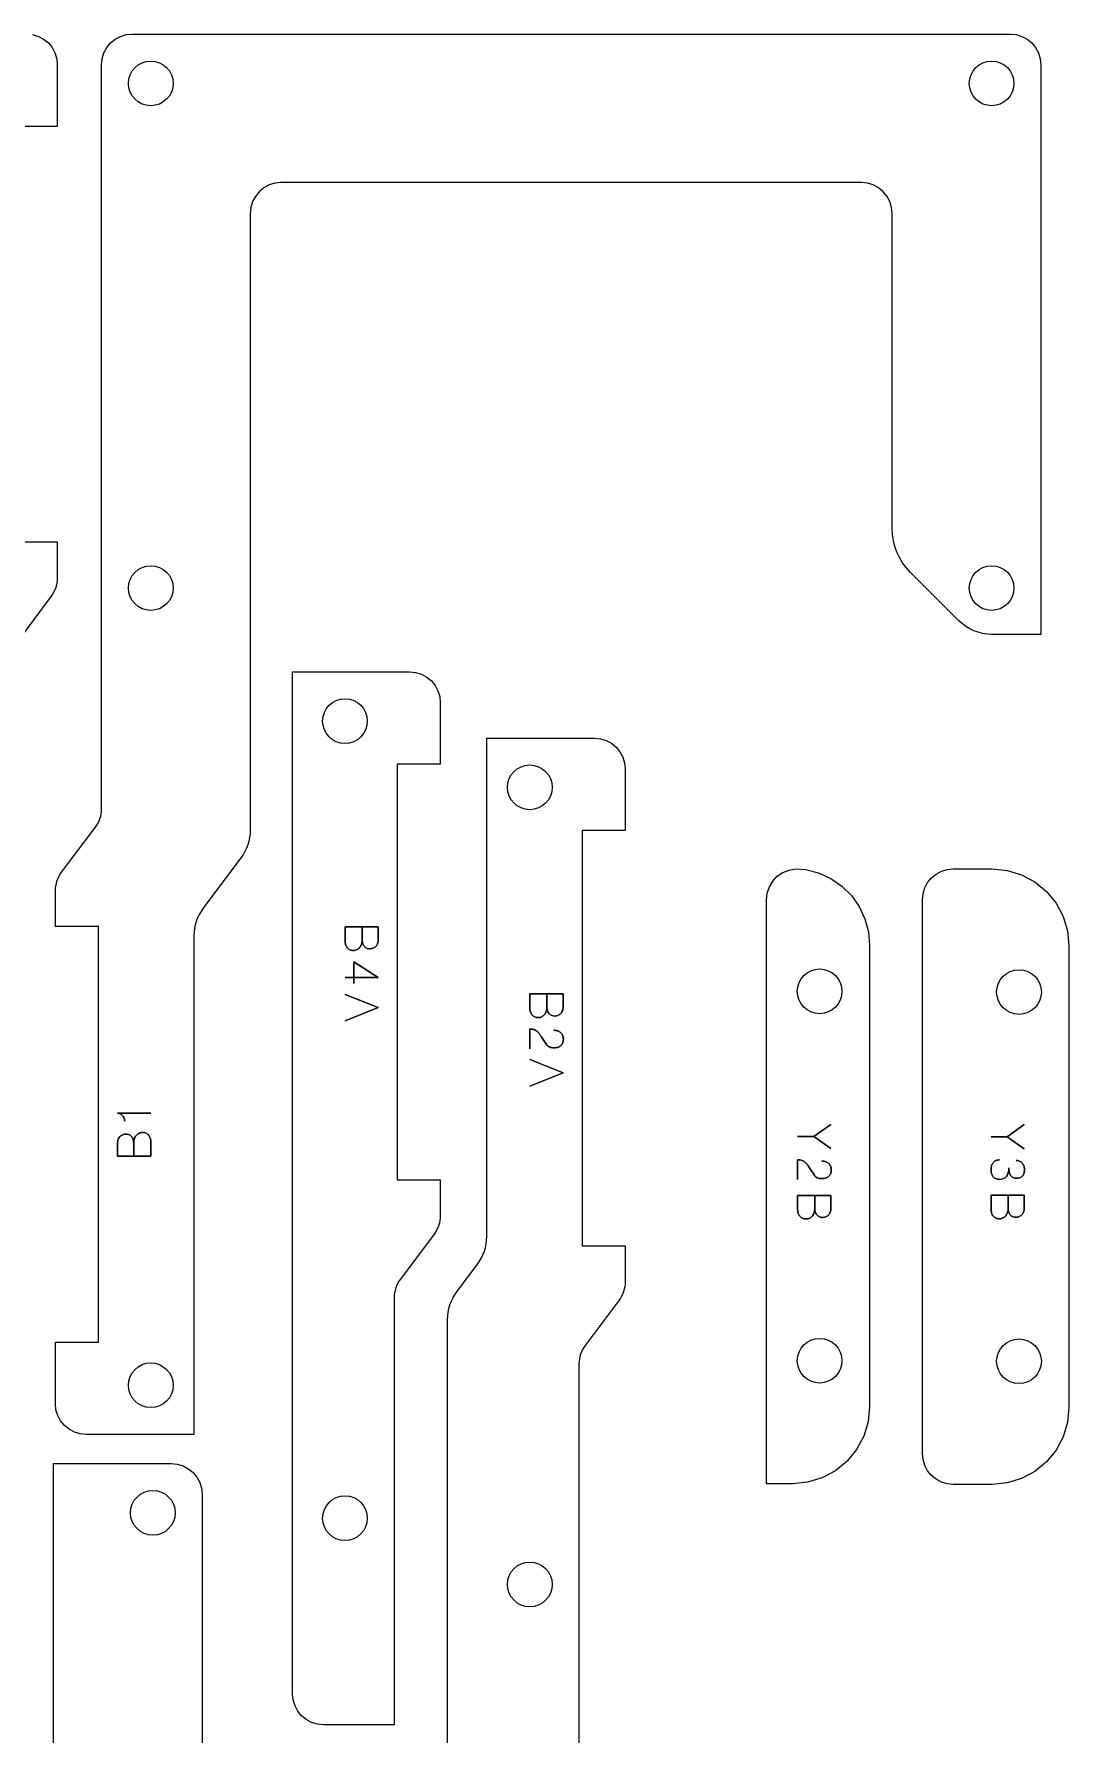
# Model space of a CAD drawing. Header units: millimetres. Extents: x 5061 to 5882, y 1318 to 1611.
# Drawn here: x 5164.6 to 5271.1, y 1435.8 to 1610.7 of the extents above; entities that cross this region are included whole.
import ezdxf

# ---------------------------------------------------------------- set-up
doc = ezdxf.new("R2010")
doc.units = ezdxf.units.MM
doc.layers.add('CORTE', color=1, linetype='Continuous')

msp = doc.modelspace()

# ---------------------------------------------------------------- linework, layer by layer
at = {"layer": 'CORTE', "lineweight": 0}
for points in [[(5164.48, 1610.61), (5165.08, 1610.43), (5165.62, 1610.14), (5166.11, 1609.75), (5166.5, 1609.27), (5166.79, 1608.72), (5166.97, 1608.13), (5167.03, 1607.51), (5167.03, 1601.17), (5162.6, 1601.17)], [(5162.6, 1558.43), (5167.03, 1558.43), (5167.03, 1554.74), (5167.02, 1554.48), (5166.99, 1554.23), (5166.94, 1553.98), (5166.87, 1553.73), (5166.78, 1553.49), (5166.67, 1553.27), (5166.54, 1553.05), (5166.4, 1552.84), (5162.92, 1548.19)], [(5207.19, 1394.16), (5207.19, 1478.42), (5207.21, 1478.8), (5207.25, 1479.18), (5207.32, 1479.55), (5207.43, 1479.92), (5207.57, 1480.28), (5207.73, 1480.63), (5207.92, 1480.96), (5208.14, 1481.27), (5210.26, 1484.1), (5210.48, 1484.42), (5210.67, 1484.75), (5210.83, 1485.09), (5210.97, 1485.45), (5211.08, 1485.81), (5211.15, 1486.19), (5211.2, 1486.57), (5211.21, 1486.95), (5211.21, 1538.23), (5222.29, 1538.23), (5222.91, 1538.17), (5223.5, 1537.99), (5224.05, 1537.7), (5224.53, 1537.31), (5224.93, 1536.83), (5225.22, 1536.28), (5225.4, 1535.69), (5225.46, 1535.07), (5225.46, 1528.73), (5221.03, 1528.73), (5221.03, 1485.99), (5225.46, 1485.99), (5225.46, 1482.3), (5225.45, 1482.04), (5225.42, 1481.79), (5225.37, 1481.54), (5225.3, 1481.3), (5225.21, 1481.06), (5225.1, 1480.83), (5224.97, 1480.61), (5224.83, 1480.4), (5221.34, 1475.76), (5221.2, 1475.54), (5221.07, 1475.33), (5220.96, 1475.09), (5220.87, 1474.86), (5220.8, 1474.61), (5220.75, 1474.36), (5220.72, 1474.11), (5220.71, 1473.85), (5220.71, 1397.33)], [(5198.4, 1517.5), (5198.4, 1518.81), (5198.4, 1517.5)], [(5217.41, 1510.59), (5217.41, 1511.91), (5217.41, 1510.59)], [(5166.63, 1412.73), (5166.63, 1463.6), (5178.76, 1463.6), (5179.37, 1463.55), (5179.97, 1463.36), (5180.51, 1463.07), (5181, 1462.68), (5181.39, 1462.2), (5181.68, 1461.65), (5181.86, 1461.06), (5181.92, 1460.44), (5181.92, 1401.85)]]:
    msp.add_lwpolyline(points, dxfattribs=at)
for points in [[(5268.24, 1607.51), (5268.24, 1548.91), (5263.17, 1548.91), (5262.7, 1548.94), (5262.24, 1549.01), (5261.79, 1549.12), (5261.35, 1549.28), (5260.93, 1549.48), (5260.53, 1549.72), (5260.16, 1549.99), (5259.81, 1550.31), (5254.8, 1555.32), (5254.38, 1555.78), (5254.01, 1556.28), (5253.69, 1556.81), (5253.43, 1557.38), (5253.22, 1557.96), (5253.07, 1558.57), (5252.97, 1559.18), (5252.95, 1559.8), (5252.95, 1592.21), (5252.88, 1592.83), (5252.71, 1593.43), (5252.41, 1593.97), (5252.02, 1594.45), (5251.54, 1594.84), (5250.99, 1595.14), (5250.4, 1595.32), (5249.78, 1595.38), (5190.04, 1595.38), (5189.42, 1595.32), (5188.83, 1595.14), (5188.28, 1594.84), (5187.8, 1594.45), (5187.41, 1593.97), (5187.12, 1593.43), (5186.94, 1592.83), (5186.88, 1592.21), (5186.88, 1528.77), (5186.86, 1528.38), (5186.82, 1528), (5186.74, 1527.63), (5186.63, 1527.27), (5186.5, 1526.91), (5186.33, 1526.56), (5186.14, 1526.23), (5185.93, 1525.92), (5182.03, 1520.73), (5181.82, 1520.41), (5181.63, 1520.09), (5181.46, 1519.74), (5181.32, 1519.38), (5181.22, 1519.01), (5181.15, 1518.64), (5181.1, 1518.26), (5181.08, 1517.88), (5181.08, 1466.59), (5170, 1466.59), (5169.38, 1466.65), (5168.79, 1466.83), (5168.24, 1467.13), (5167.76, 1467.52), (5167.37, 1468), (5167.08, 1468.55), (5166.89, 1469.14), (5166.83, 1469.76), (5166.83, 1476.09), (5171.27, 1476.09), (5171.27, 1518.84), (5166.83, 1518.84), (5166.83, 1522.53), (5166.84, 1522.79), (5166.88, 1523.04), (5166.93, 1523.29), (5166.99, 1523.53), (5167.09, 1523.77), (5167.2, 1524), (5167.32, 1524.22), (5167.47, 1524.43), (5170.95, 1529.08), (5171.09, 1529.28), (5171.22, 1529.51), (5171.33, 1529.74), (5171.42, 1529.98), (5171.49, 1530.22), (5171.54, 1530.47), (5171.57, 1530.72), (5171.58, 1530.98), (5171.58, 1607.51), (5171.65, 1608.12), (5171.82, 1608.72), (5172.12, 1609.27), (5172.51, 1609.75), (5172.99, 1610.14), (5173.54, 1610.43), (5174.13, 1610.61), (5174.75, 1610.67), (5265.07, 1610.67), (5265.69, 1610.61), (5266.28, 1610.43), (5266.83, 1610.14), (5267.31, 1609.75), (5267.7, 1609.27), (5268, 1608.72), (5268.18, 1608.12)], [(5191.24, 1439.89), (5191.24, 1545.05), (5203.28, 1545.05), (5203.89, 1544.98), (5204.49, 1544.81), (5205.04, 1544.51), (5205.52, 1544.12), (5205.91, 1543.64), (5206.2, 1543.09), (5206.38, 1542.5), (5206.44, 1541.88), (5206.44, 1535.55), (5202.01, 1535.55), (5202.01, 1492.8), (5206.44, 1492.8), (5206.44, 1489.11), (5206.43, 1488.86), (5206.4, 1488.6), (5206.35, 1488.35), (5206.28, 1488.11), (5206.19, 1487.87), (5206.08, 1487.64), (5205.95, 1487.42), (5205.81, 1487.21), (5202.33, 1482.57), (5202.18, 1482.36), (5202.05, 1482.14), (5201.94, 1481.9), (5201.85, 1481.67), (5201.79, 1481.42), (5201.74, 1481.17), (5201.7, 1480.92), (5201.69, 1480.66), (5201.69, 1436.73), (5194.41, 1436.73), (5193.8, 1436.79), (5193.2, 1436.97), (5192.65, 1437.26), (5192.17, 1437.65), (5191.78, 1438.13), (5191.49, 1438.68), (5191.3, 1439.28)], [(5250.61, 1516.93), (5250.61, 1469.43), (5250.46, 1467.89), (5250.01, 1466.41), (5249.28, 1465.03), (5248.29, 1463.84), (5247.09, 1462.85), (5245.72, 1462.12), (5244.24, 1461.67), (5242.7, 1461.52), (5240, 1461.52), (5240, 1521.61), (5240.08, 1522.29), (5240.3, 1522.94), (5240.66, 1523.53), (5241.12, 1524.03), (5241.69, 1524.41), (5242.34, 1524.66), (5243.01, 1524.77), (5244.01, 1524.73), (5245.36, 1524.38), (5246.62, 1523.8), (5247.76, 1523.01), (5248.74, 1522.04), (5249.54, 1520.9), (5250.13, 1519.65), (5250.49, 1518.31)], [(5256.06, 1464.62), (5256.06, 1521.61), (5256.12, 1522.23), (5256.3, 1522.82), (5256.59, 1523.37), (5256.98, 1523.85), (5257.46, 1524.24), (5258.01, 1524.53), (5258.6, 1524.71), (5259.22, 1524.77), (5263.22, 1524.77), (5264.76, 1524.62), (5266.25, 1524.17), (5267.62, 1523.44), (5268.82, 1522.46), (5269.8, 1521.25), (5270.53, 1519.89), (5270.98, 1518.4), (5271.13, 1516.86), (5271.13, 1469.36), (5270.98, 1467.82), (5270.53, 1466.34), (5269.8, 1464.97), (5268.82, 1463.77), (5267.62, 1462.79), (5266.25, 1462.05), (5264.76, 1461.6), (5263.22, 1461.45), (5259.22, 1461.45), (5258.6, 1461.51), (5258.01, 1461.69), (5257.46, 1461.98), (5256.98, 1462.38), (5256.59, 1462.86), (5256.3, 1463.41), (5256.12, 1464)], [(5200.06, 1517.49), (5200.06, 1518.81), (5196.64, 1518.81), (5196.64, 1517.36), (5196.64, 1518.81), (5200.06, 1518.81)], [(5196.64, 1513.6), (5200.06, 1513.6), (5197.55, 1515.22), (5197.55, 1513), (5197.55, 1515.22), (5200.06, 1513.6)], [(5200.06, 1510.51), (5196.64, 1509.15), (5200.06, 1510.51), (5196.64, 1511.87)], [(5219.07, 1510.58), (5219.07, 1511.91), (5215.65, 1511.91), (5215.65, 1510.45), (5215.65, 1511.91), (5219.07, 1511.91)], [(5215.65, 1506.28), (5215.65, 1508.31)], [(5216.83, 1507.52), (5217.37, 1506.71)], [(5219.07, 1503.8), (5215.65, 1502.43), (5219.07, 1503.8), (5215.65, 1505.16)], [(5176.65, 1499.64), (5173.23, 1499.64)], [(5243.21, 1497.25), (5244.86, 1497.25), (5246.64, 1498.49), (5244.86, 1497.25), (5246.64, 1496.01), (5244.86, 1497.25)], [(5263.11, 1497.23), (5264.76, 1497.23), (5266.53, 1498.48), (5264.76, 1497.23), (5266.53, 1495.99), (5264.76, 1497.23)], [(5173.23, 1496.56), (5173.23, 1495.24), (5176.65, 1495.24), (5176.65, 1496.69), (5176.65, 1495.24), (5173.23, 1495.24)], [(5174.89, 1495.24), (5174.89, 1496.55)], [(5243.21, 1492.82), (5243.21, 1494.86)], [(5244.4, 1494.07), (5244.94, 1493.26)], [(5246.64, 1489.86), (5246.64, 1491.19), (5243.21, 1491.19), (5243.21, 1489.73), (5243.21, 1491.19), (5246.64, 1491.19)], [(5244.97, 1491.19), (5244.97, 1489.87)], [(5266.53, 1489.88), (5266.53, 1491.21), (5263.11, 1491.21), (5263.11, 1489.75), (5263.11, 1491.21), (5266.53, 1491.21)], [(5264.87, 1491.21), (5264.87, 1489.89)]]:
    msp.add_lwpolyline(points, close=True, dxfattribs=at)
for points in [[(5196.64, 1517.36, 0.083176), (5196.7, 1516.98, 0.096638), (5196.87, 1516.67, 0.106194), (5197.14, 1516.46, -0.106194), (5196.87, 1516.67, -0.096638), (5196.7, 1516.98, -0.083176)], [(5197.87, 1516.48, 0.104858), (5198.15, 1516.7, -0.104858)], [(5198.66, 1516.76, 0.108927), (5198.92, 1516.6, 0.093661), (5199.23, 1516.55, 0.077054), (5199.53, 1516.62, 0.107986), (5199.8, 1516.79, -0.107986), (5199.53, 1516.62, -0.077054), (5199.23, 1516.55, -0.093661), (5198.92, 1516.6, -0.108927)], [(5215.65, 1510.45, 0.083176), (5215.71, 1510.07, 0.095596), (5215.88, 1509.76, 0.106194), (5216.15, 1509.56, -0.106194), (5215.88, 1509.76, -0.095596), (5215.71, 1510.07, -0.083176)], [(5216.88, 1509.57, 0.104576), (5217.16, 1509.8, -0.104576)], [(5217.67, 1509.86, 0.109488), (5217.93, 1509.69, 0.094039), (5218.23, 1509.64, 0.075747), (5218.54, 1509.71, 0.106991), (5218.81, 1509.88, -0.106991), (5218.54, 1509.71, -0.075747), (5218.23, 1509.64, -0.094039), (5217.93, 1509.69, -0.109488)], [(5216.4, 1508.06, -0.067005), (5216.63, 1507.81, -0.008691), (5216.83, 1507.52, 0.008691), (5216.63, 1507.81, 0.067005), (5216.4, 1508.06, 0.08051), (5216.09, 1508.24, -0.08051)], [(5218.79, 1507.97, 0.100939), (5218.47, 1508.13, 0.068812), (5218.12, 1508.18, -0.068812), (5218.47, 1508.13, -0.100939)], [(5217.56, 1506.51, 0.073397), (5217.78, 1506.42, 0.056104), (5218.01, 1506.38, 0.010339), (5218.25, 1506.38, -0.010339), (5218.01, 1506.38, -0.056104), (5217.78, 1506.42, -0.073397)], [(5218.52, 1506.42, 0.095295), (5218.79, 1506.56, -0.095295)], [(5173.93, 1499.06, 0.083801), (5173.81, 1499.32, -0.083801)], [(5174.63, 1497.29, 0.110748), (5174.37, 1497.45, 0.095385), (5174.06, 1497.5, 0.075782), (5173.76, 1497.43, 0.106881), (5173.49, 1497.26, -0.106881), (5173.76, 1497.43, -0.075782), (5174.06, 1497.5, -0.095385), (5174.37, 1497.45, -0.110748)], [(5175.42, 1497.57, 0.105581), (5175.14, 1497.35, -0.105581)], [(5176.65, 1496.69, 0.083127), (5176.59, 1497.07, 0.097225), (5176.42, 1497.38, 0.107171), (5176.15, 1497.59, -0.107171), (5176.42, 1497.38, -0.097225), (5176.59, 1497.07, -0.083127)], [(5244.2, 1494.36, -0.009375), (5244.4, 1494.07, 0.009375), (5244.2, 1494.36, 0.066026), (5243.96, 1494.61, -0.066026)], [(5246.58, 1494.23, 0.114515), (5246.35, 1494.52, 0.101662), (5246.04, 1494.68, 0.068675), (5245.69, 1494.73, -0.068675), (5246.04, 1494.68, -0.101662), (5246.35, 1494.52, -0.114515)], [(5263.11, 1493.87, 0.064325), (5263.16, 1493.45, -0.064325)], [(5263.62, 1494.78, 0.115484), (5263.35, 1494.58, -0.115484)], [(5266.29, 1494.54, 0.107707), (5266.02, 1494.72, 0.091652), (5265.69, 1494.78, -0.091652), (5266.02, 1494.72, -0.107707)], [(5245.13, 1493.06, 0.074351), (5245.35, 1492.96, 0.059589), (5245.58, 1492.93, 0.008591), (5245.82, 1492.92, -0.008591), (5245.58, 1492.93, -0.059589), (5245.35, 1492.96, -0.074351)], [(5246.09, 1492.97, 0.09142), (5246.36, 1493.11, -0.09142)], [(5263.31, 1493.13, 0.124476), (5263.58, 1492.92, -0.124476)], [(5265.42, 1493, 0.089301), (5265.74, 1492.95, 0.077668), (5266.06, 1493, 0.109218), (5266.32, 1493.15, -0.109218), (5266.06, 1493, -0.077668), (5265.74, 1492.95, -0.089301)], [(5243.21, 1489.73, 0.08238), (5243.27, 1489.35, 0.095449), (5243.44, 1489.05, 0.106521), (5243.71, 1488.84, -0.106521), (5243.44, 1489.05, -0.095449), (5243.27, 1489.35, -0.08238)], [(5244.45, 1488.85, 0.105822), (5244.73, 1489.08, -0.105822)], [(5245.23, 1489.14, 0.110906), (5245.5, 1488.97, 0.09406), (5245.8, 1488.92, 0.075464), (5246.11, 1488.99, 0.105441), (5246.37, 1489.16, -0.105441), (5246.11, 1488.99, -0.075464), (5245.8, 1488.92, -0.09406), (5245.5, 1488.97, -0.110906)], [(5263.11, 1489.75, 0.081692), (5263.17, 1489.37, 0.097479), (5263.34, 1489.06, 0.105312), (5263.61, 1488.86, -0.105312), (5263.34, 1489.06, -0.097479), (5263.17, 1489.37, -0.081692)], [(5264.34, 1488.87, 0.106358), (5264.62, 1489.1, -0.106358)], [(5264.81, 1489.44, 0.076059), (5264.87, 1489.89, -0.076059)], [(5265.13, 1489.15, 0.107754), (5265.39, 1488.99, 0.092246), (5265.7, 1488.94, 0.07603), (5266, 1489.01, 0.106728), (5266.27, 1489.18, -0.106728), (5266, 1489.01, -0.07603), (5265.7, 1488.94, -0.092246), (5265.39, 1488.99, -0.107754)]]:
    msp.add_lwpolyline(points, format="xyb", close=True, dxfattribs=at)
for centre in [(5176.65, 1605.59), (5263.17, 1605.59), (5176.65, 1553.67), (5263.17, 1553.67), (5196.63, 1539.98), (5215.65, 1533.17), (5245.47, 1512.18), (5265.99, 1512.11), (5245.47, 1474.18), (5265.99, 1474.12), (5176.65, 1471.66), (5176.86, 1458.53), (5196.63, 1457.98), (5215.65, 1451.16)]:
    msp.add_circle(centre, 2.3, dxfattribs=at)
for points in [[(5197.14, 1516.46), (5197.25, 1516.41), (5197.37, 1516.39), (5197.5, 1516.39)], [(5197.5, 1516.39), (5197.37, 1516.39), (5197.25, 1516.41), (5197.14, 1516.46)], [(5197.5, 1516.39), (5197.64, 1516.39), (5197.76, 1516.42), (5197.87, 1516.48)], [(5197.87, 1516.48), (5197.76, 1516.42), (5197.64, 1516.39), (5197.5, 1516.39)], [(5198.15, 1516.7), (5198.23, 1516.8), (5198.29, 1516.92), (5198.34, 1517.05)], [(5198.34, 1517.05), (5198.29, 1516.92), (5198.23, 1516.8), (5198.15, 1516.7)], [(5198.34, 1517.05), (5198.38, 1517.19), (5198.4, 1517.34), (5198.4, 1517.5)], [(5198.4, 1517.5), (5198.4, 1517.34), (5198.38, 1517.19), (5198.34, 1517.05)], [(5198.4, 1517.5), (5198.4, 1517.33), (5198.42, 1517.18), (5198.47, 1517.06)], [(5198.47, 1517.06), (5198.42, 1517.18), (5198.4, 1517.33), (5198.4, 1517.5)], [(5198.47, 1517.06), (5198.52, 1516.94), (5198.58, 1516.84), (5198.66, 1516.76)], [(5198.66, 1516.76), (5198.58, 1516.84), (5198.52, 1516.94), (5198.47, 1517.06)], [(5199.8, 1516.79), (5199.88, 1516.87), (5199.94, 1516.96), (5199.99, 1517.08)], [(5199.99, 1517.08), (5199.94, 1516.96), (5199.88, 1516.87), (5199.8, 1516.79)], [(5199.99, 1517.08), (5200.04, 1517.19), (5200.06, 1517.33), (5200.06, 1517.49)], [(5200.06, 1517.49), (5200.06, 1517.33), (5200.04, 1517.19), (5199.99, 1517.08)], [(5216.15, 1509.56), (5216.25, 1509.51), (5216.37, 1509.48), (5216.51, 1509.48)], [(5216.51, 1509.48), (5216.37, 1509.48), (5216.25, 1509.51), (5216.15, 1509.56)], [(5216.51, 1509.48), (5216.65, 1509.49), (5216.77, 1509.51), (5216.88, 1509.57)], [(5216.88, 1509.57), (5216.77, 1509.51), (5216.65, 1509.49), (5216.51, 1509.48)], [(5217.16, 1509.8), (5217.24, 1509.89), (5217.3, 1510.01), (5217.34, 1510.15)], [(5217.34, 1510.15), (5217.3, 1510.01), (5217.24, 1509.89), (5217.16, 1509.8)], [(5217.34, 1510.15), (5217.39, 1510.28), (5217.41, 1510.43), (5217.41, 1510.59)], [(5217.41, 1510.59), (5217.41, 1510.43), (5217.39, 1510.28), (5217.34, 1510.15)], [(5217.41, 1510.59), (5217.41, 1510.42), (5217.43, 1510.28), (5217.48, 1510.15)], [(5217.48, 1510.15), (5217.43, 1510.28), (5217.41, 1510.42), (5217.41, 1510.59)], [(5217.48, 1510.15), (5217.53, 1510.03), (5217.59, 1509.93), (5217.67, 1509.86)], [(5217.67, 1509.86), (5217.59, 1509.93), (5217.53, 1510.03), (5217.48, 1510.15)], [(5218.81, 1509.88), (5218.88, 1509.96), (5218.95, 1510.06), (5219, 1510.17)], [(5219, 1510.17), (5218.95, 1510.06), (5218.88, 1509.96), (5218.81, 1509.88)], [(5219, 1510.17), (5219.05, 1510.29), (5219.07, 1510.43), (5219.07, 1510.58)], [(5219.07, 1510.58), (5219.07, 1510.43), (5219.05, 1510.29), (5219, 1510.17)], [(5215.65, 1508.31), (5215.82, 1508.31), (5215.97, 1508.29), (5216.09, 1508.24)], [(5216.09, 1508.24), (5215.97, 1508.29), (5215.82, 1508.31), (5215.65, 1508.31)], [(5219.01, 1507.68), (5218.96, 1507.8), (5218.88, 1507.89), (5218.79, 1507.97)], [(5218.79, 1507.97), (5218.88, 1507.89), (5218.96, 1507.8), (5219.01, 1507.68)], [(5219.1, 1507.25), (5219.1, 1507.42), (5219.07, 1507.56), (5219.01, 1507.68)], [(5219.01, 1507.68), (5219.07, 1507.56), (5219.1, 1507.42), (5219.1, 1507.25)], [(5217.37, 1506.71), (5217.43, 1506.62), (5217.49, 1506.56), (5217.56, 1506.51)], [(5217.56, 1506.51), (5217.49, 1506.56), (5217.43, 1506.62), (5217.37, 1506.71)], [(5218.25, 1506.38), (5218.33, 1506.38), (5218.42, 1506.39), (5218.52, 1506.42)], [(5218.52, 1506.42), (5218.42, 1506.39), (5218.33, 1506.38), (5218.25, 1506.38)], [(5218.79, 1506.56), (5218.88, 1506.63), (5218.95, 1506.72), (5219.01, 1506.83)], [(5219.01, 1506.83), (5218.95, 1506.72), (5218.88, 1506.63), (5218.79, 1506.56)], [(5219.01, 1506.83), (5219.07, 1506.94), (5219.1, 1507.08), (5219.1, 1507.25)], [(5219.1, 1507.25), (5219.1, 1507.08), (5219.07, 1506.94), (5219.01, 1506.83)], [(5173.23, 1499.64), (5173.37, 1499.64), (5173.49, 1499.61), (5173.58, 1499.55)], [(5173.58, 1499.55), (5173.49, 1499.61), (5173.37, 1499.64), (5173.23, 1499.64)], [(5173.58, 1499.55), (5173.68, 1499.48), (5173.75, 1499.41), (5173.81, 1499.32)], [(5173.81, 1499.32), (5173.75, 1499.41), (5173.68, 1499.48), (5173.58, 1499.55)], [(5173.93, 1499.06), (5173.95, 1498.97), (5173.96, 1498.89), (5173.97, 1498.83)], [(5173.97, 1498.83), (5173.96, 1498.89), (5173.95, 1498.97), (5173.93, 1499.06)], [(5173.49, 1497.26), (5173.41, 1497.18), (5173.35, 1497.09), (5173.3, 1496.97)], [(5173.3, 1496.97), (5173.35, 1497.09), (5173.41, 1497.18), (5173.49, 1497.26)], [(5174.82, 1496.99), (5174.77, 1497.11), (5174.71, 1497.21), (5174.63, 1497.29)], [(5174.63, 1497.29), (5174.71, 1497.21), (5174.77, 1497.11), (5174.82, 1496.99)], [(5175.14, 1497.35), (5175.06, 1497.25), (5175, 1497.13), (5174.95, 1497)], [(5174.95, 1497), (5175, 1497.13), (5175.06, 1497.25), (5175.14, 1497.35)], [(5175.79, 1497.66), (5175.65, 1497.66), (5175.53, 1497.63), (5175.42, 1497.57)], [(5175.42, 1497.57), (5175.53, 1497.63), (5175.65, 1497.66), (5175.79, 1497.66)], [(5176.15, 1497.59), (5176.04, 1497.64), (5175.92, 1497.66), (5175.79, 1497.66)], [(5175.79, 1497.66), (5175.92, 1497.66), (5176.04, 1497.64), (5176.15, 1497.59)], [(5173.3, 1496.97), (5173.25, 1496.86), (5173.23, 1496.72), (5173.23, 1496.56)], [(5173.23, 1496.56), (5173.23, 1496.72), (5173.25, 1496.86), (5173.3, 1496.97)], [(5174.89, 1496.55), (5174.89, 1496.72), (5174.86, 1496.87), (5174.82, 1496.99)], [(5174.82, 1496.99), (5174.86, 1496.87), (5174.89, 1496.72), (5174.89, 1496.55)], [(5174.95, 1497), (5174.91, 1496.86), (5174.89, 1496.71), (5174.89, 1496.55)], [(5174.89, 1496.55), (5174.89, 1496.71), (5174.91, 1496.86), (5174.95, 1497)], [(5243.21, 1494.86), (5243.39, 1494.86), (5243.53, 1494.83), (5243.65, 1494.79)], [(5243.65, 1494.79), (5243.53, 1494.83), (5243.39, 1494.86), (5243.21, 1494.86)], [(5243.65, 1494.79), (5243.77, 1494.74), (5243.88, 1494.68), (5243.96, 1494.61)], [(5243.96, 1494.61), (5243.88, 1494.68), (5243.77, 1494.74), (5243.65, 1494.79)], [(5246.67, 1493.8), (5246.67, 1493.97), (5246.64, 1494.11), (5246.58, 1494.23)], [(5246.58, 1494.23), (5246.64, 1494.11), (5246.67, 1493.97), (5246.67, 1493.8)], [(5246.58, 1493.38), (5246.64, 1493.49), (5246.67, 1493.63), (5246.67, 1493.8)], [(5246.67, 1493.8), (5246.67, 1493.63), (5246.64, 1493.49), (5246.58, 1493.38)], [(5263.17, 1494.27), (5263.13, 1494.15), (5263.11, 1494.02), (5263.11, 1493.87)], [(5263.11, 1493.87), (5263.11, 1494.02), (5263.13, 1494.15), (5263.17, 1494.27)], [(5263.35, 1494.58), (5263.27, 1494.5), (5263.21, 1494.39), (5263.17, 1494.27)], [(5263.17, 1494.27), (5263.21, 1494.39), (5263.27, 1494.5), (5263.35, 1494.58)], [(5263.97, 1494.84), (5263.84, 1494.84), (5263.72, 1494.82), (5263.62, 1494.78)], [(5263.62, 1494.78), (5263.72, 1494.82), (5263.84, 1494.84), (5263.97, 1494.84)], [(5264.71, 1493.13), (5264.87, 1493.32), (5264.95, 1493.62), (5264.95, 1494.04)], [(5264.95, 1494.04), (5264.95, 1493.62), (5264.87, 1493.32), (5264.71, 1493.13)], [(5264.95, 1494.04), (5264.95, 1493.83), (5264.97, 1493.66), (5265.01, 1493.52)], [(5265.01, 1493.52), (5264.97, 1493.66), (5264.95, 1493.83), (5264.95, 1494.04)], [(5266.48, 1494.25), (5266.43, 1494.37), (5266.37, 1494.47), (5266.29, 1494.54)], [(5266.29, 1494.54), (5266.37, 1494.47), (5266.43, 1494.37), (5266.48, 1494.25)], [(5266.55, 1493.83), (5266.55, 1493.99), (5266.53, 1494.13), (5266.48, 1494.25)], [(5266.48, 1494.25), (5266.53, 1494.13), (5266.55, 1493.99), (5266.55, 1493.83)], [(5266.49, 1493.42), (5266.53, 1493.53), (5266.55, 1493.67), (5266.55, 1493.83)], [(5266.55, 1493.83), (5266.55, 1493.67), (5266.53, 1493.53), (5266.49, 1493.42)], [(5244.94, 1493.26), (5244.99, 1493.17), (5245.06, 1493.11), (5245.13, 1493.06)], [(5245.13, 1493.06), (5245.06, 1493.11), (5244.99, 1493.17), (5244.94, 1493.26)], [(5245.82, 1492.92), (5245.9, 1492.92), (5245.99, 1492.94), (5246.09, 1492.97)], [(5246.09, 1492.97), (5245.99, 1492.94), (5245.9, 1492.92), (5245.82, 1492.92)], [(5246.36, 1493.11), (5246.45, 1493.18), (5246.52, 1493.26), (5246.58, 1493.38)], [(5246.58, 1493.38), (5246.52, 1493.26), (5246.45, 1493.18), (5246.36, 1493.11)], [(5263.16, 1493.45), (5263.19, 1493.33), (5263.24, 1493.22), (5263.31, 1493.13)], [(5263.31, 1493.13), (5263.24, 1493.22), (5263.19, 1493.33), (5263.16, 1493.45)], [(5263.58, 1492.92), (5263.69, 1492.87), (5263.83, 1492.84), (5263.99, 1492.84)], [(5263.99, 1492.84), (5263.83, 1492.84), (5263.69, 1492.87), (5263.58, 1492.92)], [(5263.99, 1492.84), (5264.3, 1492.84), (5264.54, 1492.94), (5264.71, 1493.13)], [(5264.71, 1493.13), (5264.54, 1492.94), (5264.3, 1492.84), (5263.99, 1492.84)], [(5265.01, 1493.52), (5265.05, 1493.38), (5265.1, 1493.27), (5265.17, 1493.18)], [(5265.17, 1493.18), (5265.1, 1493.27), (5265.05, 1493.38), (5265.01, 1493.52)], [(5265.17, 1493.18), (5265.24, 1493.1), (5265.33, 1493.04), (5265.42, 1493)], [(5265.42, 1493), (5265.33, 1493.04), (5265.24, 1493.1), (5265.17, 1493.18)], [(5266.32, 1493.15), (5266.39, 1493.21), (5266.45, 1493.3), (5266.49, 1493.42)], [(5266.49, 1493.42), (5266.45, 1493.3), (5266.39, 1493.21), (5266.32, 1493.15)], [(5243.71, 1488.84), (5243.82, 1488.79), (5243.94, 1488.76), (5244.08, 1488.76)], [(5244.08, 1488.76), (5243.94, 1488.76), (5243.82, 1488.79), (5243.71, 1488.84)], [(5244.08, 1488.76), (5244.21, 1488.77), (5244.34, 1488.8), (5244.45, 1488.85)], [(5244.45, 1488.85), (5244.34, 1488.8), (5244.21, 1488.77), (5244.08, 1488.76)], [(5244.73, 1489.08), (5244.81, 1489.18), (5244.87, 1489.29), (5244.91, 1489.43)], [(5244.91, 1489.43), (5244.87, 1489.29), (5244.81, 1489.18), (5244.73, 1489.08)], [(5244.91, 1489.43), (5244.95, 1489.56), (5244.97, 1489.71), (5244.97, 1489.87)], [(5244.97, 1489.87), (5244.97, 1489.71), (5244.95, 1489.56), (5244.91, 1489.43)], [(5244.97, 1489.87), (5244.97, 1489.7), (5245, 1489.56), (5245.05, 1489.43)], [(5245.05, 1489.43), (5245, 1489.56), (5244.97, 1489.7), (5244.97, 1489.87)], [(5245.05, 1489.43), (5245.09, 1489.31), (5245.16, 1489.21), (5245.23, 1489.14)], [(5245.23, 1489.14), (5245.16, 1489.21), (5245.09, 1489.31), (5245.05, 1489.43)], [(5246.37, 1489.16), (5246.45, 1489.24), (5246.51, 1489.34), (5246.56, 1489.45)], [(5246.56, 1489.45), (5246.51, 1489.34), (5246.45, 1489.24), (5246.37, 1489.16)], [(5246.56, 1489.45), (5246.61, 1489.57), (5246.64, 1489.71), (5246.64, 1489.86)], [(5246.64, 1489.86), (5246.64, 1489.71), (5246.61, 1489.57), (5246.56, 1489.45)], [(5263.61, 1488.86), (5263.71, 1488.81), (5263.84, 1488.78), (5263.97, 1488.78)], [(5263.97, 1488.78), (5263.84, 1488.78), (5263.71, 1488.81), (5263.61, 1488.86)], [(5263.97, 1488.78), (5264.11, 1488.78), (5264.23, 1488.81), (5264.34, 1488.87)], [(5264.34, 1488.87), (5264.23, 1488.81), (5264.11, 1488.78), (5263.97, 1488.78)], [(5264.62, 1489.1), (5264.7, 1489.19), (5264.76, 1489.31), (5264.81, 1489.44)], [(5264.81, 1489.44), (5264.76, 1489.31), (5264.7, 1489.19), (5264.62, 1489.1)], [(5264.87, 1489.89), (5264.87, 1489.72), (5264.89, 1489.57), (5264.94, 1489.45)], [(5264.94, 1489.45), (5264.89, 1489.57), (5264.87, 1489.72), (5264.87, 1489.89)], [(5264.94, 1489.45), (5264.99, 1489.33), (5265.05, 1489.23), (5265.13, 1489.15)], [(5265.13, 1489.15), (5265.05, 1489.23), (5264.99, 1489.33), (5264.94, 1489.45)], [(5266.27, 1489.18), (5266.35, 1489.26), (5266.41, 1489.36), (5266.46, 1489.47)], [(5266.46, 1489.47), (5266.41, 1489.36), (5266.35, 1489.26), (5266.27, 1489.18)], [(5266.46, 1489.47), (5266.51, 1489.59), (5266.53, 1489.72), (5266.53, 1489.88)], [(5266.53, 1489.88), (5266.53, 1489.72), (5266.51, 1489.59), (5266.46, 1489.47)]]:
    msp.add_open_spline(points, degree=3, dxfattribs=at)

doc.saveas('drawing.dxf')
